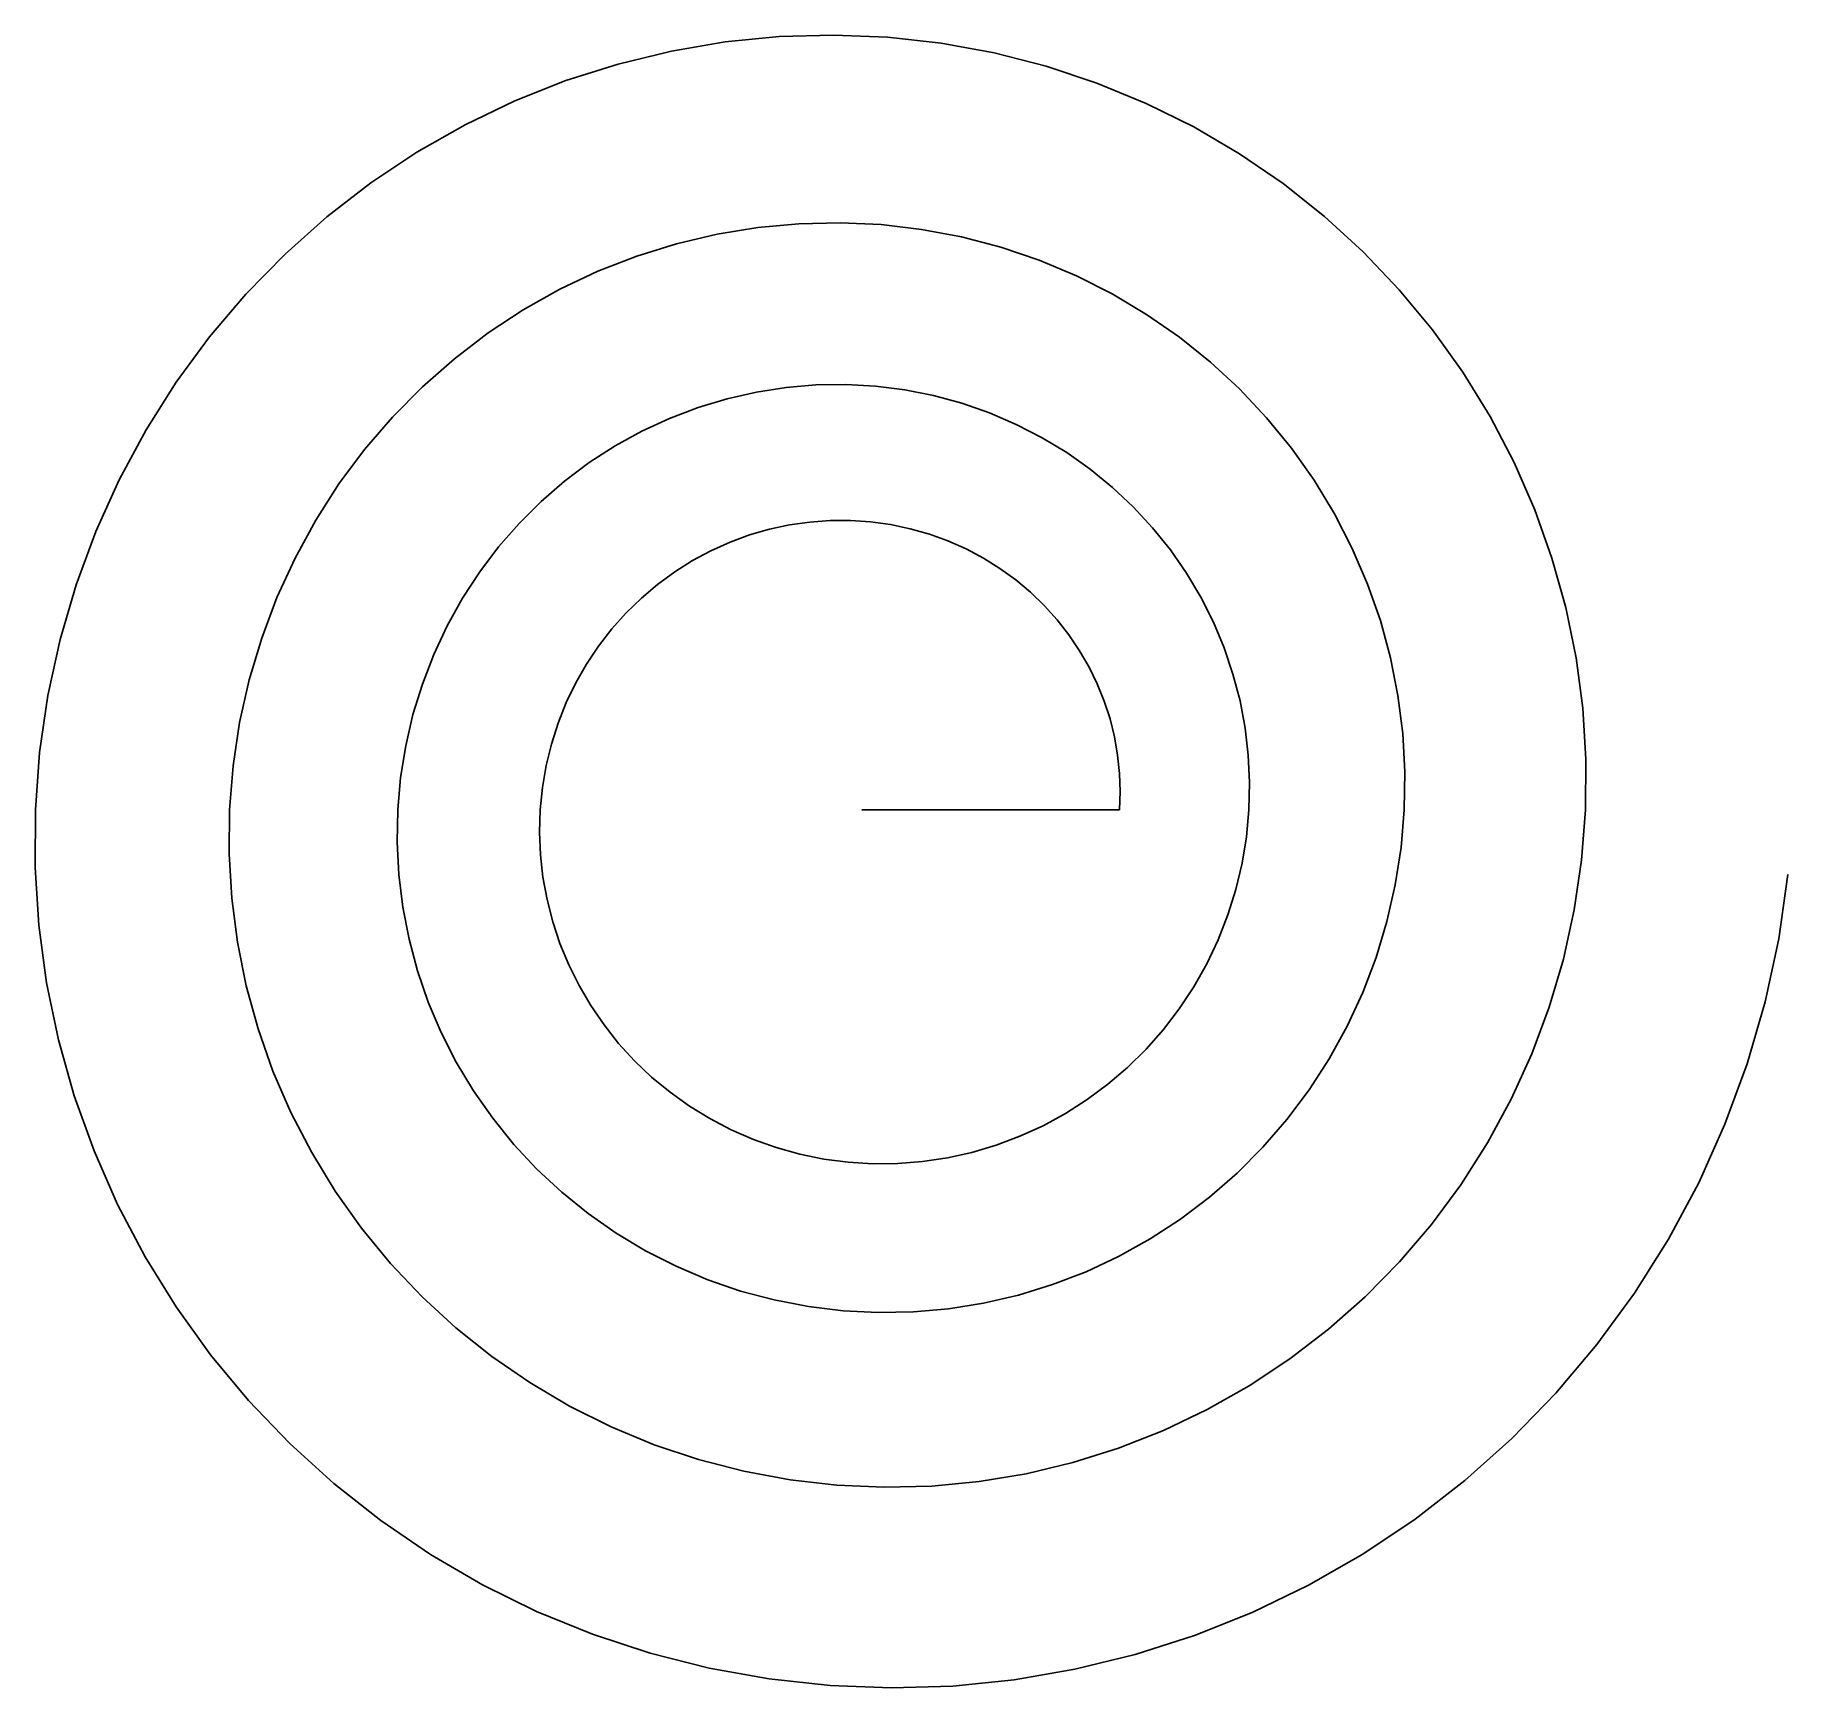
# Model space of a CAD drawing. Header units: metres. Extents: x -1913 to 2149, y -2036 to 1796.
import ezdxf

# ---------------------------------------------------------------- set-up
doc = ezdxf.new("R2010")
doc.units = ezdxf.units.M
doc.layers.add('Inner', color=2, linetype='CONTINUOUS')

msp = doc.modelspace()

# ---------------------------------------------------------------- linework, layer by layer
at = {"layer": 'Inner'}
for p, q in [((-188.4, 1792.3), (-313.8, 1779.9)), ((-62.7, 1795.9), (-188.4, 1792.3)), ((62.5, 1790.7), (-62.7, 1795.9)), ((186.8, 1776.8), (62.5, 1790.7)), ((-438.5, 1758.7), (-561.7, 1728.7)), ((-313.8, 1779.9), (-438.5, 1758.7)), ((309.4, 1754.4), (186.8, 1776.8)), ((429.7, 1723.6), (309.4, 1754.4)), ((-561.7, 1728.7), (-682.9, 1690.2)), ((547.3, 1684.5), (429.7, 1723.6)), ((-682.9, 1690.2), (-801.4, 1643.1)), ((661.6, 1637.5), (547.3, 1684.5)), ((-801.4, 1643.1), (-916.7, 1587.7)), ((771.9, 1582.7), (661.6, 1637.5)), ((-916.7, 1587.7), (-1028.1, 1524.2)), ((877.9, 1520.6), (771.9, 1582.7)), ((-1028.1, 1524.2), (-1135.2, 1452.9)), ((979, 1451.4), (877.9, 1520.6)), ((-1135.2, 1452.9), (-1237.2, 1374.1)), ((1074.7, 1375.6), (979, 1451.4)), ((-1237.2, 1374.1), (-1333.9, 1288.1)), ((-238, 1349.8), (-332.7, 1334.3)), ((-142.8, 1358.6), (-238, 1349.8)), ((-47.5, 1360.8), (-142.8, 1358.6)), ((47.4, 1356.3), (-47.5, 1360.8)), ((141.4, 1345.2), (47.4, 1356.3)), ((234.1, 1327.7), (141.4, 1345.2)), ((1164.6, 1293.5), (1074.7, 1375.6)), ((-426.4, 1312.2), (-518.5, 1283.4)), ((-332.7, 1334.3), (-426.4, 1312.2)), ((325.1, 1303.8), (234.1, 1327.7)), ((413.8, 1273.7), (325.1, 1303.8)), ((-1333.9, 1288.1), (-1424.5, 1195.3)), ((-518.5, 1283.4), (-608.8, 1248.2)), ((500, 1237.5), (413.8, 1273.7)), ((1248.4, 1205.5), (1164.6, 1293.5)), ((-608.8, 1248.2), (-696.7, 1206.7)), ((583.2, 1195.6), (500, 1237.5)), ((-1424.5, 1195.3), (-1508.7, 1096.1)), ((-696.7, 1206.7), (-781.7, 1158.9)), ((662.9, 1148.2), (583.2, 1195.6)), ((1325.5, 1112.3), (1248.4, 1205.5)), ((-781.7, 1158.9), (-863.4, 1105.2)), ((738.9, 1095.5), (662.9, 1148.2)), ((-863.4, 1105.2), (-941.5, 1045.6)), ((1395.8, 1014.1), (1325.5, 1112.3)), ((-1508.7, 1096.1), (-1585.9, 991)), ((810.8, 1037.8), (738.9, 1095.5)), ((-941.5, 1045.6), (-1015.4, 980.6)), ((878.3, 975.4), (810.8, 1037.8)), ((-1585.9, 991), (-1655.8, 880.4)), ((-1015.4, 980.6), (-1084.9, 910.3)), ((-172.6, 978.9), (-241.4, 968.2)), ((-103.5, 984.7), (-172.6, 978.9)), ((-34.4, 985.7), (-103.5, 984.7)), ((34.3, 981.9), (-34.4, 985.7)), ((102.3, 973.3), (34.3, 981.9)), ((941, 908.7), (878.3, 975.4)), ((1458.8, 911.6), (1395.8, 1014.1)), ((-309.5, 952.7), (-376.7, 932.3)), ((-241.4, 968.2), (-309.5, 952.7)), ((169.3, 960), (102.3, 973.3)), ((234.9, 942.2), (169.3, 960)), ((298.9, 919.9), (234.9, 942.2)), ((-1084.9, 910.3), (-1149.5, 835.1)), ((-442.5, 907.3), (-506.7, 877.6)), ((-376.7, 932.3), (-442.5, 907.3)), ((360.9, 893.3), (298.9, 919.9)), ((998.7, 838), (941, 908.7)), ((1514.4, 805.2), (1458.8, 911.6)), ((-1655.8, 880.4), (-1718, 764.9)), ((-506.7, 877.6), (-568.8, 843.3)), ((420.7, 862.5), (360.9, 893.3)), ((477.9, 827.8), (420.7, 862.5)), ((-1149.5, 835.1), (-1208.8, 755.3)), ((-568.8, 843.3), (-628.7, 804.7)), ((532.4, 789.3), (477.9, 827.8)), ((1051.2, 763.7), (998.7, 838)), ((-628.7, 804.7), (-685.9, 761.7)), ((583.8, 747.3), (532.4, 789.3)), ((1562.3, 695.6), (1514.4, 805.2)), ((-1718, 764.9), (-1772.2, 645)), ((-1208.8, 755.3), (-1262.6, 671.4)), ((-685.9, 761.7), (-740.2, 714.8)), ((632, 701.9), (583.8, 747.3)), ((1098.1, 686.2), (1051.2, 763.7)), ((-740.2, 714.8), (-791.2, 663.9)), ((676.7, 653.5), (632, 701.9)), ((1602.3, 583.2), (1562.3, 695.6)), ((-1262.6, 671.4), (-1310.6, 583.5)), ((-791.2, 663.9), (-838.8, 609.4)), ((-211.3, 650.2), (-257.3, 636.9)), ((-164.6, 660.3), (-211.3, 650.2)), ((-117.6, 667), (-164.6, 660.3)), ((-70.5, 670.4), (-117.6, 667)), ((-23.4, 670.6), (-70.5, 670.4)), ((23.3, 667.4), (-23.4, 670.6)), ((69.5, 661), (23.3, 667.4)), ((114.9, 651.4), (69.5, 661)), ((159.3, 638.8), (114.9, 651.4)), ((717.8, 602.3), (676.7, 653.5)), ((1139.5, 605.9), (1098.1, 686.2)), ((-1772.2, 645), (-1818, 521.3)), ((-838.8, 609.4), (-882.6, 551.5)), ((-302.5, 620.3), (-346.7, 600.4)), ((-257.3, 636.9), (-302.5, 620.3)), ((202.5, 623.1), (159.3, 638.8)), ((244.3, 604.6), (202.5, 623.1)), ((-1310.6, 583.5), (-1352.5, 492.3)), ((-389.5, 577.5), (-430.8, 551.4)), ((-346.7, 600.4), (-389.5, 577.5)), ((284.5, 583.3), (244.3, 604.6)), ((322.9, 559.3), (284.5, 583.3)), ((755.1, 548.6), (717.8, 602.3)), ((1174.9, 523.1), (1139.5, 605.9)), ((1634.2, 468.6), (1602.3, 583.2)), ((-882.6, 551.5), (-922.4, 490.4)), ((-430.8, 551.4), (-470.4, 522.5)), ((359.4, 532.8), (322.9, 559.3)), ((393.8, 504), (359.4, 532.8)), ((788.3, 492.6), (755.1, 548.6)), ((-1818, 521.3), (-1855.1, 394.3)), ((-1352.5, 492.3), (-1388, 398)), ((-922.4, 490.4), (-958, 426.5)), ((-508.1, 490.6), (-543.5, 456.1)), ((-470.4, 522.5), (-508.1, 490.6)), ((425.9, 473), (393.8, 504)), ((817.5, 434.7), (788.3, 492.6)), ((1204.5, 438.4), (1174.9, 523.1)), ((-543.5, 456.1), (-576.7, 419)), ((455.7, 440), (425.9, 473)), ((1658, 352.4), (1634.2, 468.6)), ((-958, 426.5), (-989.1, 360)), ((-576.7, 419), (-607.3, 379.5)), ((482.9, 405.2), (455.7, 440)), ((842.4, 375.1), (817.5, 434.7)), ((1227.9, 352.1), (1204.5, 438.4)), ((-1855.1, 394.3), (-1883.3, 264.7)), ((-1388, 398), (-1416.9, 301.2)), ((-607.3, 379.5), (-635.1, 337.7)), ((507.5, 368.7), (482.9, 405.2)), ((529.4, 330.8), (507.5, 368.7)), ((863, 314.1), (842.4, 375.1)), ((-989.1, 360), (-1015.6, 291.2)), ((-635.1, 337.7), (-660.2, 293.9)), ((548.5, 291.6), (529.4, 330.8)), ((1245.2, 264.7), (1227.9, 352.1)), ((1673.6, 235.2), (1658, 352.4)), ((-1416.9, 301.2), (-1439, 202.2)), ((-1015.6, 291.2), (-1037.4, 220.5)), ((-660.2, 293.9), (-682.1, 248.3)), ((564.7, 251.4), (548.5, 291.6)), ((879.3, 252.1), (863, 314.1)), ((-1883.3, 264.7), (-1902.5, 133)), ((-682.1, 248.3), (-701, 201)), ((578, 210.4), (564.7, 251.4)), ((891.1, 189.4), (879.3, 252.1)), ((1256.3, 176.6), (1245.2, 264.7)), ((-1037.4, 220.5), (-1054.2, 148.2)), ((588.3, 168.7), (578, 210.4)), ((1680.9, 117.5), (1673.6, 235.2)), ((-1439, 202.2), (-1454.3, 101.7)), ((-701, 201), (-716.5, 152.3)), ((595.7, 126.6), (588.3, 168.7)), ((898.5, 126.3), (891.1, 189.4)), ((1261.3, 88.2), (1256.3, 176.6)), ((-1902.5, 133), (-1912.5, 0)), ((-1054.2, 148.2), (-1065.9, 74.5)), ((-716.5, 152.3), (-728.7, 102.4)), ((600.1, 84.3), (595.7, 126.6)), ((901.5, 63), (898.5, 126.3)), ((-1454.3, 101.7), (-1462.5, 0)), ((-728.7, 102.4), (-737.4, 51.6)), ((601.5, 42.1), (600.1, 84.3)), ((1260, 0), (1261.3, 88.2)), ((1680, 0), (1680.9, 117.5)), ((-1065.9, 74.5), (-1072.5, 0)), ((-737.4, 51.6), (-742.5, 0)), ((600, 0), (601.5, 42.1)), ((900, 0), (901.5, 63)), ((-742.5, 0), (-744, -52)), ((3, 0), (600, 0)), ((-1912.5, 0), (-1913.2, -133.8)), ((-1462.5, 0), (-1463.6, -102.3)), ((-1072.5, 0), (-1073.9, -75.1)), ((894.2, -62.5), (900, 0)), ((1252.6, -87.6), (1260, 0)), ((1670.9, -116.8), (1680, 0)), ((-1073.9, -75.1), (-1070, -150.4)), ((-744, -52), (-741.9, -104.3)), ((884, -124.2), (894.2, -62.5)), ((-1463.6, -102.3), (-1457.5, -204.8)), ((-741.9, -104.3), (-736.1, -156.5)), ((1239.2, -174.2), (1252.6, -87.6)), ((1653.8, -232.4), (1670.9, -116.8)), ((-1913.2, -133.8), (-1904.5, -267.7)), ((-1070, -150.4), (-1060.8, -225.5)), ((-736.1, -156.5), (-726.6, -208.4)), ((869.6, -184.8), (884, -124.2)), ((2127.8, -299), (2149.1, -150.3)), ((851.1, -244), (869.6, -184.8)), ((1219.8, -259.3), (1239.2, -174.2)), ((-1457.5, -204.8), (-1444.3, -307)), ((-1060.8, -225.5), (-1046.4, -300)), ((-726.6, -208.4), (-713.5, -259.7)), ((1628.6, -346.2), (1653.8, -232.4)), ((-1904.5, -267.7), (-1886.4, -401)), ((-713.5, -259.7), (-696.7, -310.2)), ((828.6, -301.6), (851.1, -244)), ((1194.6, -342.5), (1219.8, -259.3)), ((-1444.3, -307), (-1423.8, -408.3)), ((-1046.4, -300), (-1026.7, -373.7)), ((-696.7, -310.2), (-676.4, -359.6)), ((802.2, -357.2), (828.6, -301.6)), ((2096.2, -445.6), (2127.8, -299)), ((-676.4, -359.6), (-652.5, -407.7)), ((772.2, -410.6), (802.2, -357.2)), ((1163.7, -423.6), (1194.6, -342.5)), ((1595.8, -457.6), (1628.6, -346.2)), ((-1886.4, -401), (-1859, -533.1)), ((-1026.7, -373.7), (-1001.8, -446)), ((-1423.8, -408.3), (-1396.3, -508.2)), ((-1001.8, -446), (-971.8, -516.7)), ((-652.5, -407.7), (-625.2, -454.2)), ((738.6, -461.5), (772.2, -410.6)), ((1127.4, -502), (1163.7, -423.6)), ((2054.6, -589.1), (2096.2, -445.6)), ((-625.2, -454.2), (-594.6, -498.9)), ((701.7, -509.8), (738.6, -461.5)), ((1555.3, -566.1), (1595.8, -457.6)), ((-1396.3, -508.2), (-1361.8, -606.3)), ((-971.8, -516.7), (-936.9, -585.4)), ((-594.6, -498.9), (-560.8, -541.6)), ((661.6, -555.2), (701.7, -509.8)), ((1085.9, -577.4), (1127.4, -502)), ((-1859, -533.1), (-1822.3, -663.3)), ((-560.8, -541.6), (-524, -581.9)), ((618.7, -597.5), (661.6, -555.2)), ((1507.5, -671.2), (1555.3, -566.1)), ((-1361.8, -606.3), (-1320.3, -702)), ((-936.9, -585.4), (-897, -651.7)), ((-524, -581.9), (-484.2, -619.7)), ((573.1, -636.5), (618.7, -597.5)), ((1039.3, -649.5), (1085.9, -577.4)), ((2003.2, -729.1), (2054.6, -589.1)), ((-484.2, -619.7), (-441.7, -654.9)), ((525.1, -672.1), (573.1, -636.5)), ((988.1, -717.9), (1039.3, -649.5)), ((-1822.3, -663.3), (-1776.5, -791)), ((-897, -651.7), (-852.5, -715.3)), ((-441.7, -654.9), (-396.7, -687)), ((-396.7, -687), (-349.3, -716.1)), ((475, -704.2), (525.1, -672.1)), ((1452.6, -772.4), (1507.5, -671.2)), ((-1320.3, -702), (-1272.1, -794.9)), ((-852.5, -715.3), (-803.5, -775.9)), ((-349.3, -716.1), (-299.8, -742)), ((422.9, -732.5), (475, -704.2)), ((932.3, -782.3), (988.1, -717.9)), ((1942.3, -864.8), (2003.2, -729.1)), ((-299.8, -742), (-248.4, -764.4)), ((-248.4, -764.4), (-195.3, -783.2)), ((314.2, -777.7), (369.2, -757)), ((369.2, -757), (422.9, -732.5)), ((-1776.5, -791), (-1721.8, -915.5)), ((-1272.1, -794.9), (-1217.4, -884.5)), ((-803.5, -775.9), (-750.1, -833.1)), ((-195.3, -783.2), (-140.8, -798.3)), ((-140.8, -798.3), (-85.1, -809.7)), ((-85.1, -809.7), (-28.5, -817.1)), ((143.8, -815.6), (201.2, -807)), ((201.2, -807), (258.1, -794.3)), ((258.1, -794.3), (314.2, -777.7)), ((872.4, -842.5), (932.3, -782.3)), ((1391, -869.2), (1452.6, -772.4)), ((-750.1, -833.1), (-692.7, -886.6)), ((-28.5, -817.1), (28.7, -820.6)), ((28.7, -820.6), (86.2, -820.1)), ((86.2, -820.1), (143.8, -815.6)), ((808.7, -898.1), (872.4, -842.5)), ((-1217.4, -884.5), (-1156.4, -970.3)), ((-692.7, -886.6), (-631.5, -936.2)), ((1323, -961.2), (1391, -869.2)), ((1872.3, -995.5), (1942.3, -864.8)), ((-1721.8, -915.5), (-1658.3, -1036.2)), ((741.4, -949), (808.7, -898.1)), ((-1156.4, -970.3), (-1089.3, -1051.9)), ((-631.5, -936.2), (-566.7, -981.5)), ((671.1, -994.9), (741.4, -949)), ((1248.9, -1048), (1323, -961.2)), ((-566.7, -981.5), (-498.6, -1022.3)), ((597.9, -1035.6), (671.1, -994.9)), ((1793.5, -1120.7), (1872.3, -995.5)), ((-1658.3, -1036.2), (-1586.3, -1152.5)), ((-1089.3, -1051.9), (-1016.4, -1128.9)), ((-498.6, -1022.3), (-427.6, -1058.4)), ((522.4, -1071), (597.9, -1035.6)), ((1169.2, -1129.1), (1248.9, -1048)), ((-427.6, -1058.4), (-354, -1089.6)), ((-354, -1089.6), (-278.2, -1115.7)), ((444.8, -1100.9), (522.4, -1071)), ((-1016.4, -1128.9), (-938.1, -1200.8)), ((-278.2, -1115.7), (-200.4, -1136.4)), ((-200.4, -1136.4), (-121.1, -1151.8)), ((285.2, -1144), (365.6, -1125.3)), ((365.6, -1125.3), (444.8, -1100.9)), ((1084.3, -1204.3), (1169.2, -1129.1)), ((1706.5, -1239.8), (1793.5, -1120.7)), ((-1586.3, -1152.5), (-1506.2, -1263.9)), ((-121.1, -1151.8), (-40.6, -1161.6)), ((-40.6, -1161.6), (40.7, -1165.7)), ((40.7, -1165.7), (122.4, -1164.2)), ((122.4, -1164.2), (204, -1157)), ((204, -1157), (285.2, -1144)), ((-938.1, -1200.8), (-854.8, -1267.2)), ((994.7, -1273.1), (1084.3, -1204.3)), ((1611.5, -1352.2), (1706.5, -1239.8)), ((-1506.2, -1263.9), (-1418.3, -1369.6)), ((-854.8, -1267.2), (-766.7, -1327.9)), ((900.7, -1335.4), (994.7, -1273.1)), ((-766.7, -1327.9), (-674.3, -1382.4)), ((802.9, -1390.7), (900.7, -1335.4)), ((-1418.3, -1369.6), (-1322.9, -1469.2)), ((1509.3, -1457.5), (1611.5, -1352.2)), ((-674.3, -1382.4), (-578, -1430.6)), ((701.8, -1438.9), (802.9, -1390.7)), ((-578, -1430.6), (-478.3, -1472)), ((597.9, -1479.9), (701.8, -1438.9)), ((1400.2, -1555.1), (1509.3, -1457.5)), ((-1322.9, -1469.2), (-1220.5, -1562.2)), ((-478.3, -1472), (-375.6, -1506.4)), ((491.7, -1513.3), (597.9, -1479.9)), ((-375.6, -1506.4), (-270.4, -1533.7)), ((-270.4, -1533.7), (-163.3, -1553.6)), ((274.6, -1557.5), (383.8, -1539.2)), ((383.8, -1539.2), (491.7, -1513.3)), ((-1220.5, -1562.2), (-1111.6, -1648)), ((-163.3, -1553.6), (-54.7, -1566)), ((-54.7, -1566), (54.9, -1570.8)), ((54.9, -1570.8), (164.8, -1568)), ((164.8, -1568), (274.6, -1557.5)), ((1284.9, -1644.5), (1400.2, -1555.1)), ((-1111.6, -1648), (-996.7, -1726.3)), ((1163.9, -1725.6), (1284.9, -1644.5)), ((-996.7, -1726.3), (-876.2, -1796.5)), ((1037.9, -1797.7), (1163.9, -1725.6)), ((-876.2, -1796.5), (-750.8, -1858.3)), ((907.6, -1860.8), (1037.9, -1797.7)), ((-750.8, -1858.3), (-621, -1911.3)), ((773.5, -1914.4), (907.6, -1860.8)), ((-621, -1911.3), (-487.5, -1955.3)), ((636.3, -1958.4), (773.5, -1914.4)), ((-487.5, -1955.3), (-350.9, -1989.9)), ((-350.9, -1989.9), (-211.8, -2015)), ((496.8, -1992.7), (636.3, -1958.4)), ((-211.8, -2015), (-70.9, -2030.4)), ((-70.9, -2030.4), (71.1, -2035.9)), ((213.5, -2031.4), (355.7, -2017)), ((355.7, -2017), (496.8, -1992.7)), ((71.1, -2035.9), (213.5, -2031.4))]:
    msp.add_line(p, q, dxfattribs=at)

doc.saveas('drawing.dxf')
